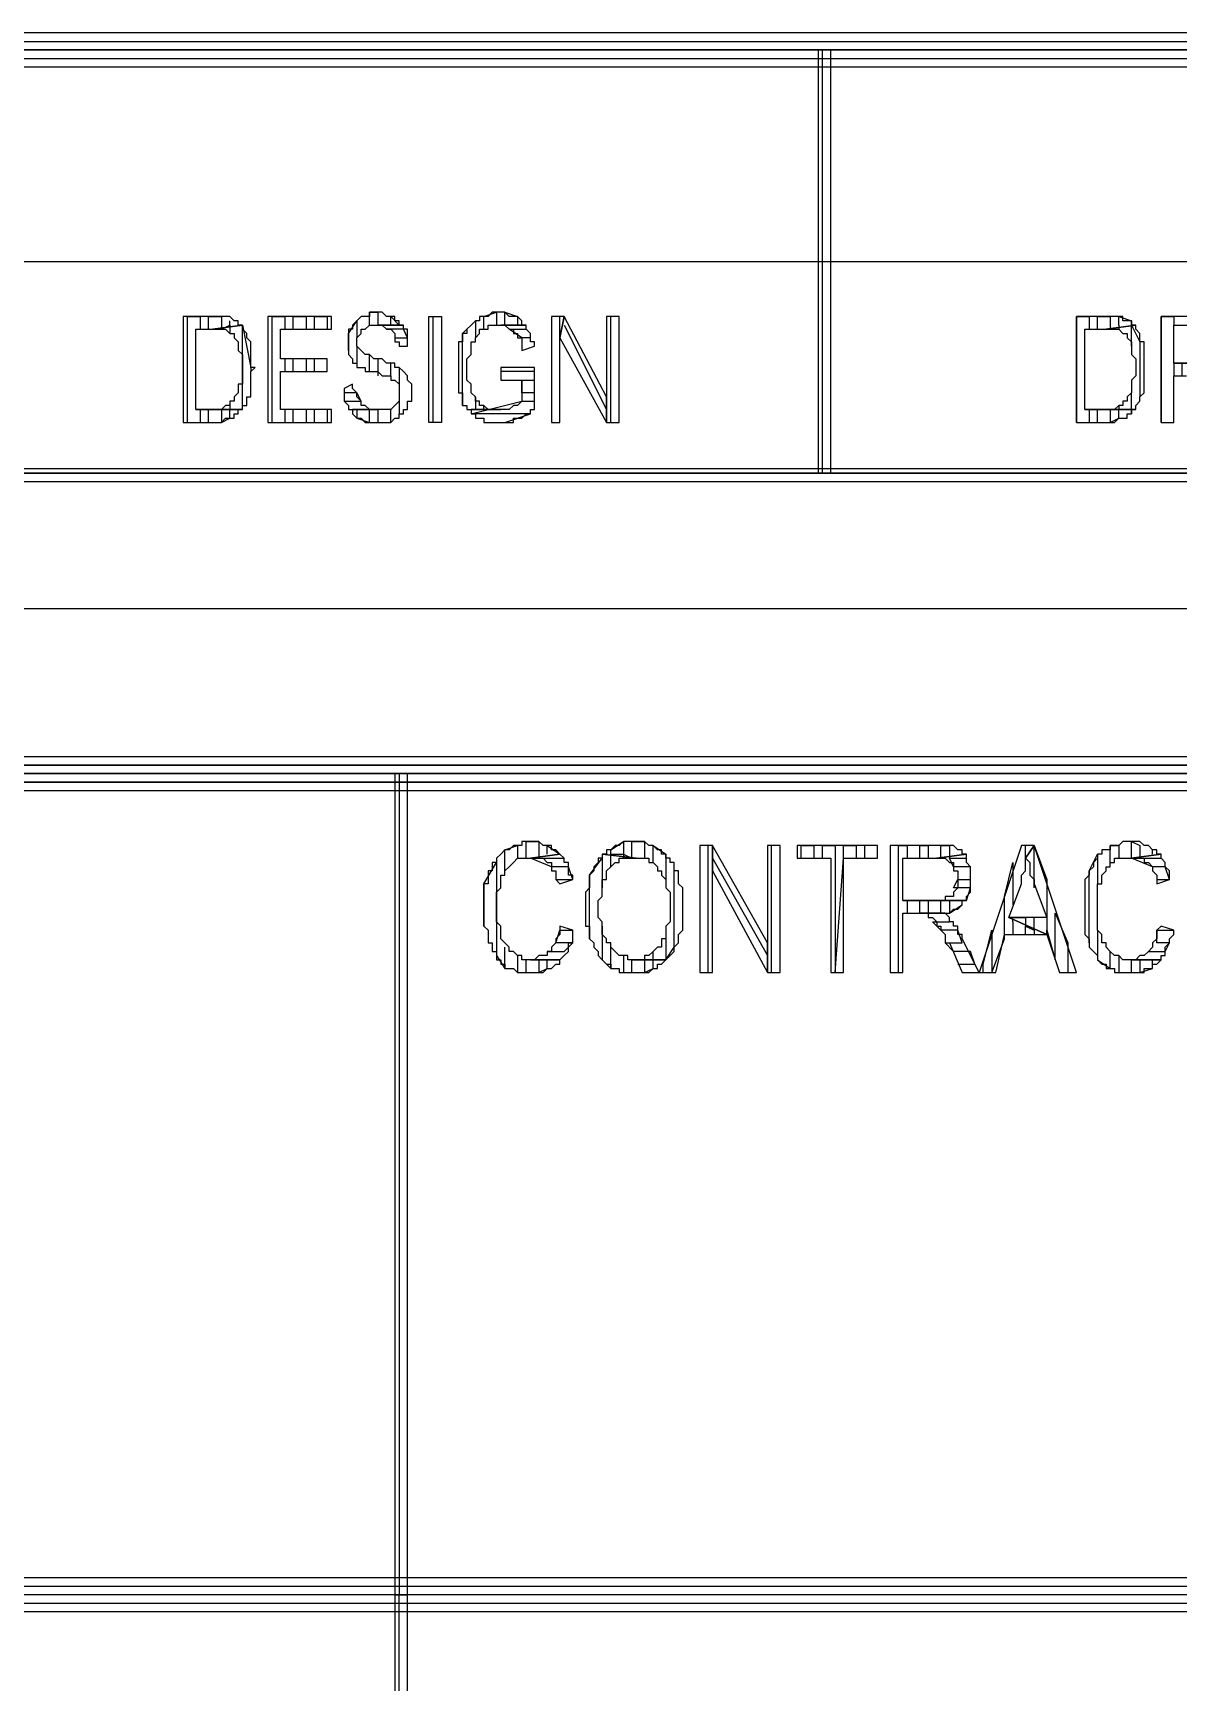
# Model space of a CAD drawing. Extents: x 0 to 594, y 0 to 420.
# Drawn here: x 485.35 to 512.4, y 43.54 to 82.5 of the extents above; entities that cross this region are included whole.
import ezdxf

# ---------------------------------------------------------------- set-up
doc = ezdxf.new("R2010")
doc.units = 0

msp = doc.modelspace()

# ---------------------------------------------------------------- linework, layer by layer
at = {"layer": 'GT_1', "flags": 128}
for points in [[(404, 82.5), (404, 81.7), (584, 81.7), (584, 82.5), (404, 82.5)], [(404, 81.9), (584, 81.9), (584, 82.1), (404, 82.1), (404, 82.3), (584, 82.3)], [(404, 82.1), (584, 82.1)], [(503.9, 72.1), (504.2, 72.1), (504.2, 82.1), (503.9, 82.1), (503.9, 72.1)], [(504, 72.1), (504, 82.1)], [(404, 77.1), (584, 77.1)], [(489.6, 75.8), (488.9, 75.8), (488.9, 73.3), (489.6, 73.3), (489.7, 73.3), (489.7, 73.3), (489.8, 73.3), (489.8, 73.3), (489.9, 73.4), (489.9, 73.4), (490, 73.4), (490, 73.4), (490.1, 73.4), (490.1, 73.5), (490.2, 73.5), (490.2, 73.5), (490.2, 73.6), (490.3, 73.6), (489.2, 73.6), (489.2, 75.5), (489.6, 75.5), (490.3, 75.6), (490.2, 75.6), (490.2, 75.7), (490.2, 75.7), (490.1, 75.7), (490.1, 75.7), (490, 75.8), (489.9, 75.8), (489.9, 75.8), (489.8, 75.8), (489.8, 75.8), (489.7, 75.8), (489.7, 75.8), (489.6, 75.8)], [(489, 73.3), (489, 75.8), (489.3, 75.8), (489.3, 75.5)], [(490.3, 75.6), (489.6, 75.5), (489.7, 75.5), (489.7, 75.5), (489.8, 75.5), (489.8, 75.5), (489.9, 75.5), (489.9, 75.5), (489.9, 75.5), (490, 75.4), (490, 75.4), (490.1, 75.4), (490.1, 75.3), (490.1, 75.3), (490.2, 75.2), (490.2, 75.1), (490.2, 75.1), (490.2, 75), (490.2, 75), (490.3, 74.9), (490.3, 74.8), (490.3, 74.8), (490.3, 74.7), (490.3, 74.6), (490.3, 74.5), (490.3, 74.4), (490.3, 74.4), (490.3, 74.3), (490.3, 74.2), (490.2, 74.2), (490.2, 74.1), (490.2, 74.1), (490.2, 74), (490.2, 74), (490.1, 73.9), (490.1, 73.8), (490.1, 73.8), (490, 73.8), (490, 73.7), (490, 73.7), (489.9, 73.7), (489.9, 73.7), (489.8, 73.6), (489.8, 73.6), (489.7, 73.6), (489.7, 73.6), (489.6, 73.6), (489.2, 73.6), (490.3, 73.6), (490.3, 73.7), (490.4, 73.7), (490.4, 73.8), (490.4, 73.8), (490.4, 73.9), (490.5, 73.9), (490.5, 74), (490.5, 74.1), (490.5, 74.1), (490.5, 74.2), (490.5, 74.2), (490.5, 74.3), (490.5, 74.4), (490.5, 74.4), (490.5, 74.5), (490.6, 74.6), (490.5, 74.6), (490.5, 74.7), (490.5, 74.8), (490.5, 74.9), (490.5, 74.9), (490.5, 75), (490.5, 75.1), (490.5, 75.1), (490.5, 75.2), (490.5, 75.2), (490.4, 75.3), (490.4, 75.4), (490.4, 75.4), (490.3, 75.5), (490.3, 75.5), (490.3, 75.6)], [(489.5, 75.5), (489.5, 75.8), (489.8, 75.8), (489.8, 75.5)], [(489.8, 75.5), (489.8, 75.5), (490, 75.6), (490, 75.4)], [(490, 75.6), (490, 75.7)], [(490, 73.8), (490, 73.6), (490.3, 73.6), (490.3, 75.6), (490.5, 74.6), (490.5, 74.5)], [(492.4, 75.8), (490.9, 75.8), (490.9, 73.3), (492.4, 73.3), (492.4, 73.6), (491.2, 73.6), (491.2, 74.5), (492.3, 74.5), (492.3, 74.8), (491.2, 74.8), (491.2, 75.5), (492.4, 75.5), (492.4, 75.8)], [(491, 73.3), (491, 75.8), (491.3, 75.8), (491.3, 75.5)], [(491.5, 75.5), (491.5, 75.8), (491.8, 75.8), (491.8, 75.5)], [(492, 75.5), (492, 75.8), (492.3, 75.8), (492.3, 75.5)], [(493.5, 75.9), (493.4, 75.9), (493.4, 75.9), (493.3, 75.9), (493.3, 75.8), (493.2, 75.8), (493.2, 75.8), (493.1, 75.8), (493.1, 75.8), (493, 75.7), (493, 75.7), (492.9, 75.6), (492.9, 75.6), (492.9, 75.5), (492.8, 75.5), (492.8, 75.4), (492.8, 75.4), (492.8, 75.3), (492.8, 75.2), (492.8, 75.2), (492.8, 75.1), (492.8, 75.1), (492.8, 75), (492.8, 74.9), (492.8, 74.9), (492.9, 74.8), (492.9, 74.8), (492.9, 74.7), (493, 74.7), (493, 74.6), (493.1, 74.6), (493.1, 74.6), (493.1, 74.6), (493.2, 74.6), (493.2, 74.5), (493.3, 74.5), (493.4, 74.5), (493.4, 74.5), (493.5, 74.5), (493.6, 74.4), (493.6, 74.4), (493.7, 74.4), (493.7, 74.4), (493.8, 74.4), (493.8, 74.4), (493.8, 74.3), (493.9, 74.3), (493.9, 74.3), (494, 74.2), (494, 74.2), (494, 74.1), (494, 74.1), (494, 74), (494, 74), (494, 73.9), (494, 73.9), (494, 73.8), (493.9, 73.7), (493.9, 73.7), (493.9, 73.7), (493.8, 73.6), (493.8, 73.6), (493.7, 73.6), (493.6, 73.6), (493.6, 73.6), (493.5, 73.6), (492.9, 73.6), (492.9, 73.5), (492.9, 73.5), (493, 73.4), (493, 73.4), (493.1, 73.4), (493.1, 73.4), (493.1, 73.4), (493.2, 73.3), (493.2, 73.3), (493.3, 73.3), (493.4, 73.3), (493.4, 73.3), (493.5, 73.3), (493.5, 73.3), (493.6, 73.3), (493.6, 73.3), (493.7, 73.3), (493.7, 73.3), (493.8, 73.3), (493.8, 73.3), (493.9, 73.4), (493.9, 73.4), (494, 73.4), (494, 73.5), (494.1, 73.5), (494.1, 73.6), (494.2, 73.6), (494.2, 73.7), (494.2, 73.7), (494.2, 73.8), (494.3, 73.8), (494.3, 73.9), (494.3, 74), (494.3, 74), (494.3, 74.1), (494.3, 74.1), (494.3, 74.2), (494.2, 74.3), (494.2, 74.3), (494.2, 74.4), (494.2, 74.4), (494.1, 74.5), (494.1, 74.5), (494, 74.6), (494, 74.6), (493.9, 74.6), (493.9, 74.7), (493.9, 74.7), (493.8, 74.7), (493.8, 74.7), (493.7, 74.7), (493.6, 74.8), (493.6, 74.8), (493.5, 74.8), (493.4, 74.8), (493.4, 74.8), (493.3, 74.9), (493.2, 74.9), (493.2, 74.9), (493.2, 74.9), (493.1, 75), (493.1, 75), (493.1, 75), (493, 75.1), (493, 75.1), (493, 75.2), (493, 75.2), (493, 75.3), (493.1, 75.4), (493.1, 75.4), (493.1, 75.5), (493.2, 75.5), (493.2, 75.5), (493.2, 75.5), (493.3, 75.6), (493.3, 75.6), (493.4, 75.6), (493.5, 75.6), (494.1, 75.6), (494, 75.6), (494, 75.7), (494, 75.7), (493.9, 75.7), (493.9, 75.8), (493.8, 75.8), (493.8, 75.8), (493.7, 75.8), (493.6, 75.9), (493.6, 75.9), (493.5, 75.9), (493.5, 75.9)], [(492.8, 75), (492.8, 75.4), (493, 75.7), (493, 75.3)], [(493.3, 75.6), (493.3, 75.9), (493.5, 75.9), (493.5, 75.6)], [(494.1, 75.6), (493.5, 75.6), (493.5, 75.6), (493.6, 75.6), (493.6, 75.6), (493.7, 75.5), (493.7, 75.5), (493.8, 75.5), (493.8, 75.5), (493.9, 75.4), (493.9, 75.4), (493.9, 75.3), (493.9, 75.2), (494, 75.2), (494, 75.1), (494.2, 75.1), (494.2, 75.1), (494.2, 75.2), (494.2, 75.3), (494.2, 75.3), (494.2, 75.4), (494.2, 75.5), (494.1, 75.5), (494.1, 75.5), (494.1, 75.6)], [(493.8, 75.6), (493.8, 75.8), (494, 75.6), (494, 75.6)], [(494.7, 73.3), (494.7, 75.8), (495, 75.8), (495, 73.3), (494.7, 73.3)], [(494.8, 73.3), (494.8, 75.8)], [(496.4, 75.9), (496.3, 75.9), (496.2, 75.9), (496.2, 75.9), (496.1, 75.8), (496.1, 75.8), (496, 75.8), (496, 75.8), (495.9, 75.8), (495.9, 75.7), (495.8, 75.7), (495.8, 75.7), (495.8, 75.7), (495.7, 75.6), (495.7, 75.6), (495.6, 75.5), (495.6, 75.5), (495.6, 75.4), (495.5, 75.4), (495.5, 75.3), (495.5, 75.2), (495.4, 75.2), (495.4, 75.1), (495.4, 75), (495.4, 75), (495.4, 74.9), (495.4, 74.8), (495.4, 74.8), (495.4, 74.7), (495.4, 74.6), (495.4, 74.6), (495.4, 74.5), (495.4, 74.4), (495.4, 74.4), (495.4, 74.3), (495.4, 74.2), (495.4, 74.1), (495.4, 74.1), (495.4, 74), (495.5, 74), (495.5, 73.9), (495.5, 73.9), (495.5, 73.8), (495.5, 73.7), (495.6, 73.7), (495.6, 73.6), (495.7, 73.6), (495.7, 73.6), (496.4, 73.6), (496.3, 73.6), (496.2, 73.6), (496.2, 73.6), (496.1, 73.6), (496.1, 73.6), (496, 73.7), (496, 73.7), (495.9, 73.7), (495.9, 73.8), (495.8, 73.8), (495.8, 73.9), (495.8, 73.9), (495.7, 74), (495.7, 74), (495.7, 74.1), (495.7, 74.2), (495.7, 74.2), (495.6, 74.3), (495.6, 74.4), (495.6, 74.4), (495.6, 74.5), (495.6, 74.6), (495.6, 74.6), (495.6, 74.7), (495.6, 74.8), (495.6, 74.8), (495.7, 74.9), (495.7, 75), (495.7, 75), (495.7, 75.1), (495.7, 75.1), (495.7, 75.2), (495.8, 75.2), (495.8, 75.3), (495.8, 75.3), (495.9, 75.4), (495.9, 75.4), (495.9, 75.5), (496, 75.5), (496, 75.5), (496.1, 75.5), (496.1, 75.6), (496.2, 75.6), (496.2, 75.6), (496.3, 75.6), (496.4, 75.6), (497, 75.6), (496.9, 75.6), (496.9, 75.7), (496.9, 75.7), (496.8, 75.8), (496.7, 75.8), (496.7, 75.8), (496.6, 75.8), (496.6, 75.8), (496.5, 75.9), (496.5, 75.9), (496.4, 75.9), (496.4, 75.9)], [(495.5, 73.7), (495.5, 75.4), (495.8, 75.7), (495.8, 75.3)], [(496, 75.5), (496, 75.8), (496.3, 75.9), (496.3, 75.6), (496.5, 75.6), (496.5, 75.9), (496.8, 75.8), (496.8, 75.6)], [(497, 75.6), (496.4, 75.6), (496.4, 75.6), (496.5, 75.6), (496.5, 75.6), (496.6, 75.5), (496.6, 75.5), (496.7, 75.5), (496.7, 75.4), (496.8, 75.4), (496.8, 75.3), (496.8, 75.3), (496.9, 75.3), (496.9, 75.2), (496.9, 75.1), (496.9, 75), (497.2, 75.1), (497.2, 75.2), (497.1, 75.2), (497.1, 75.3), (497.1, 75.4), (497.1, 75.4), (497, 75.5), (497, 75.5), (497, 75.6)], [(497.9, 75.8), (497.6, 75.8), (497.6, 73.3), (497.8, 73.3), (497.8, 75.3), (497.9, 75.8)], [(497.8, 73.3), (497.8, 75.8)], [(497.9, 75.8), (497.8, 75.3), (498.9, 73.3), (498.9, 73.9), (497.9, 75.8)], [(497.9, 75.6), (498.9, 73.6)], [(499.2, 75.8), (498.9, 75.8), (498.9, 73.9), (498.9, 73.3), (499.2, 73.3), (499.2, 75.8)], [(499, 73.3), (499, 75.8)], [(510, 73.3), (510, 75.8), (510.3, 75.8), (510.3, 75.5)], [(510.7, 75.8), (510, 75.8), (510, 73.3), (510.7, 73.3), (510.8, 73.3), (510.8, 73.3), (510.9, 73.3), (510.9, 73.3), (511, 73.4), (511, 73.4), (511.1, 73.4), (511.1, 73.4), (511.2, 73.4), (511.2, 73.5), (511.3, 73.5), (511.3, 73.5), (511.3, 73.6), (511.4, 73.6), (510.2, 73.6), (510.2, 75.5), (510.7, 75.5), (511.4, 75.6), (511.3, 75.6), (511.3, 75.7), (511.2, 75.7), (511.2, 75.7), (511.1, 75.7), (511.1, 75.8), (511, 75.8), (511, 75.8), (511, 75.8), (510.9, 75.8), (510.9, 75.8), (510.8, 75.8), (510.7, 75.8), (510.7, 75.8)], [(511.4, 75.6), (510.7, 75.5), (510.7, 75.5), (510.8, 75.5), (510.8, 75.5), (510.9, 75.5), (510.9, 75.5), (511, 75.5), (511, 75.5), (511, 75.5), (511.1, 75.4), (511.1, 75.4), (511.2, 75.4), (511.2, 75.3), (511.2, 75.3), (511.3, 75.2), (511.3, 75.1), (511.3, 75.1), (511.3, 75), (511.3, 75), (511.3, 74.9), (511.4, 74.8), (511.4, 74.8), (511.4, 74.7), (511.4, 74.6), (511.4, 74.5), (511.4, 74.4), (511.4, 74.4), (511.3, 74.3), (511.3, 74.2), (511.3, 74.2), (511.3, 74.1), (511.3, 74.1), (511.3, 74), (511.3, 74), (511.2, 73.9), (511.2, 73.8), (511.2, 73.8), (511.1, 73.8), (511.1, 73.7), (511, 73.7), (511, 73.7), (511, 73.7), (510.9, 73.6), (510.9, 73.6), (510.8, 73.6), (510.7, 73.6), (510.7, 73.6), (510.2, 73.6), (511.4, 73.6), (511.4, 73.7), (511.4, 73.7), (511.5, 73.8), (511.5, 73.8), (511.5, 73.9), (511.5, 73.9), (511.6, 74), (511.6, 74.1), (511.6, 74.1), (511.6, 74.2), (511.6, 74.2), (511.6, 74.3), (511.6, 74.4), (511.6, 74.4), (511.6, 74.5), (511.6, 74.6), (511.6, 74.6), (511.6, 74.7), (511.6, 74.8), (511.6, 74.9), (511.6, 74.9), (511.6, 75), (511.6, 75.1), (511.6, 75.1), (511.6, 75.2), (511.5, 75.2), (511.5, 75.3), (511.5, 75.4), (511.5, 75.4), (511.4, 75.5), (511.4, 75.5), (511.4, 75.6)], [(510.5, 75.5), (510.5, 75.8), (510.8, 75.8), (510.8, 75.5)], [(511, 75.6), (511, 75.8), (511.3, 75.7), (511.3, 75.6)], [(511, 75.6), (511, 75.5)], [(511.3, 75.1), (511.3, 75.6), (511.5, 75.2), (511.5, 73.9)], [(512, 73.3), (512, 75.8), (512.3, 75.8), (512.3, 75.6)], [(512.9, 75.8), (512, 75.8), (512, 73.3), (512.3, 73.3), (512.3, 74.4), (512.6, 74.4)], [(513.5, 74.7), (512.3, 74.7), (512.3, 75.6), (512.9, 75.6)], [(493.9, 75.3), (494.2, 75.3), (494.1, 75.5), (493.7, 75.5)], [(497.1, 75.3), (496.9, 75.3), (496.6, 75.5), (497, 75.5)], [(493, 75.1), (493, 74.6)], [(493.3, 74.5), (493.3, 74.9)], [(491.3, 74.8), (491.3, 74.5)], [(491.5, 74.5), (491.5, 74.8)], [(491.8, 74.8), (491.8, 74.5)], [(492, 74.5), (492, 74.8)], [(493.5, 74.8), (493.5, 74.4)], [(493.8, 74.4), (493.8, 74.7)], [(494, 74.6), (494, 73.5)], [(497.2, 74.6), (496.4, 74.6), (496.4, 74.3), (496.9, 74.3), (496.9, 73.8), (496.9, 73.8), (496.9, 73.8), (496.8, 73.7), (496.8, 73.7), (496.7, 73.7), (496.6, 73.6), (496.6, 73.6), (496.5, 73.6), (496.5, 73.6), (496.4, 73.6), (496.4, 73.6), (495.7, 73.6), (495.7, 73.5), (495.8, 73.5), (495.8, 73.4), (495.9, 73.4), (495.9, 73.4), (496, 73.4), (496, 73.3), (496.1, 73.3), (496.1, 73.3), (496.2, 73.3), (496.3, 73.3), (496.3, 73.3), (496.4, 73.3), (496.4, 73.3), (496.5, 73.3), (496.5, 73.3), (496.6, 73.3), (496.6, 73.3), (496.7, 73.3), (496.7, 73.4), (496.8, 73.4), (496.8, 73.4), (496.9, 73.4), (496.9, 73.4), (497, 73.5), (497, 73.5), (497.1, 73.5), (497.1, 73.6), (497.2, 73.6), (497.2, 73.7), (497.2, 74.6)], [(496.2, 73.3), (496.5, 73.3), (497.1, 73.5), (495.7, 73.5), (496.9, 73.8), (497.2, 73.8), (497.2, 74), (496.9, 74), (496.9, 74.3), (497.2, 74.3), (497.2, 74.5), (496.4, 74.5)], [(512.8, 74.7), (512.3, 74.7), (513.5, 74.7)], [(512.3, 74.7), (512.3, 74.4), (512.5, 74.4), (512.5, 74.7)], [(492.9, 74.2), (492.7, 74.1), (492.7, 74.1), (492.7, 74), (492.7, 73.9), (492.7, 73.9), (492.7, 73.8), (492.8, 73.7), (492.8, 73.7), (492.8, 73.6), (492.9, 73.6), (493.5, 73.6), (493.5, 73.6), (493.4, 73.6), (493.4, 73.6), (493.3, 73.6), (493.3, 73.6), (493.2, 73.7), (493.2, 73.7), (493.1, 73.7), (493.1, 73.8), (493.1, 73.8), (493, 73.9), (493, 73.9), (493, 73.9), (493, 74), (492.9, 74.1), (492.9, 74.2)], [(492.7, 73.8), (493.1, 73.8), (493, 74), (492.7, 74)], [(495.8, 73.9), (495.8, 73.6), (496, 73.6), (496, 73.7)], [(511, 73.7), (511, 73.6), (511.3, 73.6), (511.3, 74)], [(489.3, 73.6), (489.3, 73.3), (489.5, 73.3), (489.5, 73.6)], [(489.8, 73.6), (489.8, 73.6)], [(489.8, 73.6), (489.8, 73.3), (490, 73.4), (490, 73.6)], [(491.3, 73.6), (491.3, 73.3), (491.5, 73.3), (491.5, 73.6)], [(491.8, 73.6), (491.8, 73.3), (492, 73.3), (492, 73.6)], [(492.3, 73.6), (492.3, 73.3)], [(493, 73.6), (493, 73.4), (493.3, 73.3), (493.3, 73.6)], [(493.5, 73.6), (493.5, 73.3), (493.8, 73.3), (493.8, 73.6)], [(510.3, 73.6), (510.3, 73.3), (510.5, 73.3), (510.5, 73.6)], [(510.8, 73.6), (510.8, 73.6)], [(510.8, 73.6), (510.8, 73.3), (511, 73.4), (511, 73.6)], [(511.3, 73.6), (511.3, 73.5)], [(404, 72.2), (404, 71.9), (584, 71.9), (584, 72.2), (404, 72.2)], [(404, 72.1), (584, 72.1)], [(404, 72.1), (584, 72.1)], [(564, 72.1), (544, 72.1), (524, 72.1), (504, 72.1), (484, 72.1), (464, 72.1)], [(477.8, 68.9), (535.2, 68.9)], [(584, 64.6), (584, 65.4), (404, 65.4), (404, 64.6), (584, 64.6)], [(404, 65.4), (404, 64.6), (584, 64.6), (584, 65.4), (404, 65.4)], [(584, 65.2), (404, 65.2), (404, 65), (584, 65), (584, 64.8), (404, 64.8)], [(404, 64.8), (584, 64.8), (584, 65), (404, 65), (404, 65.2), (584, 65.2)], [(404, 65), (584, 65)], [(494.2, 65), (493.9, 65), (493.9, 45.6), (494.2, 45.6), (494.2, 65)], [(494, 65), (494, 45.6)], [(497.1, 63.4), (497.1, 63.4), (497.1, 63.4), (497, 63.4), (496.9, 63.4), (496.9, 63.3), (496.8, 63.3), (496.7, 63.3), (496.7, 63.3), (496.6, 63.2), (496.5, 63.2), (496.5, 63.2), (496.4, 63.1), (496.4, 63.1), (496.3, 63), (496.3, 62.9), (496.2, 62.9), (496.2, 62.8), (496.2, 62.7), (496.1, 62.7), (496.1, 62.6), (496.1, 62.5), (496.1, 62.4), (496, 62.4), (496, 62.3), (496, 62.2), (496, 62.1), (496, 62), (496, 61.9), (496, 61.9), (496, 61.8), (496, 61.7), (496, 61.6), (496, 61.5), (496, 61.4), (496, 61.4), (496.1, 61.3), (496.1, 61.2), (496.1, 61.1), (496.1, 61.1), (496.1, 61), (496.2, 61), (496.2, 60.9), (496.2, 60.8), (496.3, 60.8), (496.3, 60.7), (496.3, 60.6), (496.4, 60.6), (496.4, 60.5), (496.5, 60.5), (496.5, 60.4), (496.6, 60.4), (496.7, 60.4), (496.7, 60.4), (496.8, 60.3), (496.8, 60.3), (496.9, 60.3), (497, 60.3), (497, 60.3), (497.1, 60.3), (497.2, 60.3), (497.2, 60.3), (497.3, 60.3), (497.4, 60.3), (497.4, 60.3), (497.5, 60.4), (497.5, 60.4), (497.6, 60.4), (497.7, 60.5), (497.7, 60.5), (497.8, 60.5), (497.8, 60.6), (497.1, 60.6), (497.1, 60.6), (497, 60.6), (496.9, 60.6), (496.9, 60.7), (496.8, 60.7), (496.8, 60.7), (496.7, 60.8), (496.6, 60.8), (496.6, 60.8), (496.6, 60.9), (496.5, 61), (496.5, 61), (496.4, 61.1), (496.4, 61.2), (496.4, 61.2), (496.4, 61.3), (496.4, 61.3), (496.4, 61.4), (496.3, 61.5), (496.3, 61.6), (496.3, 61.7), (496.3, 61.8), (496.3, 61.9), (496.3, 61.9), (496.3, 62), (496.3, 62.1), (496.3, 62.2), (496.4, 62.3), (496.4, 62.4), (496.4, 62.4), (496.4, 62.5), (496.4, 62.6), (496.5, 62.6), (496.5, 62.7), (496.6, 62.8), (496.6, 62.8), (496.7, 62.9), (496.7, 62.9), (496.7, 62.9), (496.8, 63), (496.9, 63), (496.9, 63), (497, 63), (497.1, 63), (497.1, 63), (497.8, 63.1), (497.8, 63.1), (497.7, 63.2), (497.7, 63.2), (497.6, 63.2), (497.6, 63.3), (497.5, 63.3), (497.5, 63.3), (497.4, 63.3), (497.3, 63.4), (497.3, 63.4), (497.2, 63.4), (497.1, 63.4)], [(496.5, 62.7), (496.5, 63.2), (496.8, 63.3), (496.8, 63)], [(497, 63), (497, 63.4), (497.3, 63.4), (497.3, 63)], [(497.5, 63.1), (497.5, 63.3), (497.8, 63.1), (497.8, 63.1)], [(499.6, 63.4), (499.5, 63.4), (499.4, 63.4), (499.3, 63.4), (499.3, 63.4), (499.2, 63.3), (499.2, 63.3), (499.1, 63.3), (499, 63.2), (499, 63.2), (498.9, 63.2), (498.9, 63.1), (498.8, 63.1), (499.6, 63), (499.6, 63), (499.7, 63), (499.8, 63), (499.8, 63), (499.9, 63), (499.9, 62.9), (500, 62.9), (500, 62.9), (500.1, 62.8), (500.1, 62.7), (500.2, 62.7), (500.2, 62.6), (500.3, 62.5), (500.3, 62.5), (500.3, 62.4), (500.3, 62.3), (500.3, 62.3), (500.4, 62.2), (500.4, 62.1), (500.4, 62), (500.4, 61.9), (500.4, 61.8), (500.4, 61.8), (500.4, 61.7), (500.4, 61.6), (500.4, 61.5), (500.3, 61.4), (500.3, 61.3), (500.3, 61.3), (500.3, 61.2), (500.3, 61.1), (500.2, 61.1), (500.2, 61), (500.2, 60.9), (500.1, 60.9), (500.1, 60.9), (500, 60.8), (500, 60.8), (499.9, 60.7), (499.9, 60.7), (499.8, 60.7), (499.8, 60.6), (499.7, 60.6), (499.6, 60.6), (499.6, 60.6), (500.3, 60.6), (500.4, 60.7), (500.4, 60.7), (500.5, 60.8), (500.5, 60.9), (500.5, 60.9), (500.6, 61), (500.6, 61), (500.6, 61.1), (500.6, 61.2), (500.6, 61.2), (500.7, 61.3), (500.7, 61.4), (500.7, 61.5), (500.7, 61.6), (500.7, 61.7), (500.7, 61.7), (500.7, 61.8), (500.7, 61.9), (500.7, 62), (500.7, 62.1), (500.7, 62.2), (500.7, 62.3), (500.7, 62.3), (500.6, 62.4), (500.6, 62.5), (500.6, 62.6), (500.6, 62.6), (500.6, 62.7), (500.5, 62.7), (500.5, 62.8), (500.5, 62.9), (500.4, 62.9), (500.4, 63), (500.3, 63), (500.3, 63.1), (500.2, 63.1), (500.2, 63.2), (500.1, 63.2), (500.1, 63.2), (500, 63.3), (500, 63.3), (499.9, 63.3), (499.8, 63.4), (499.8, 63.4), (499.7, 63.4), (499.6, 63.4), (499.6, 63.4)], [(499, 63.1), (499, 63.2), (499.3, 63.4), (499.3, 63.1), (499.5, 63), (499.5, 63.4), (499.8, 63.4), (499.8, 63)], [(500, 62.9), (500, 63.3), (500.3, 63.1), (500.3, 62.5)], [(501.4, 63.3), (501.1, 63.3), (501.1, 60.3), (501.4, 60.3), (501.4, 62.7), (501.4, 63.3)], [(501.3, 60.3), (501.3, 63.3)], [(501.4, 63.3), (501.4, 62.7), (502.7, 60.3), (502.7, 61), (501.4, 63.3)], [(503, 63.3), (502.7, 63.3), (502.7, 61), (502.7, 60.3), (503, 60.3), (503, 63.3)], [(502.8, 60.3), (502.8, 63.3)], [(505.3, 63.3), (503.4, 63.3), (503.4, 63), (504.2, 63), (504.2, 60.3), (504.5, 60.3), (504.5, 63), (505.3, 63), (505.3, 63.3)], [(503.5, 63), (503.5, 63.3), (503.8, 63.3), (503.8, 63), (504, 63), (504, 63.3), (504.3, 63.3), (504.3, 60.3), (504.5, 63), (504.5, 63.3), (504.8, 63.3), (504.8, 63), (505, 63), (505, 63.3)], [(506.7, 63.3), (505.6, 63.3), (505.6, 60.3), (505.9, 60.3), (505.9, 61.7), (506.3, 61.7), (506.8, 61.7), (506.9, 61.7), (507, 61.7), (507, 61.7), (507.1, 61.8), (507.2, 61.8), (507.2, 61.8), (507.3, 61.9), (507.3, 61.9), (507.3, 62), (507.4, 62), (505.9, 62), (505.9, 63), (506.7, 63), (507.4, 63.1), (507.3, 63.1), (507.3, 63.2), (507.2, 63.2), (507.1, 63.3), (507.1, 63.3), (507, 63.3), (507, 63.3), (506.9, 63.3), (506.8, 63.3), (506.7, 63.3), (506.7, 63.3)], [(505.8, 60.3), (505.8, 63.3), (506, 63.3), (506, 63)], [(506.3, 63), (506.3, 63.3), (506.5, 63.3), (506.5, 63)], [(506.8, 63), (506.8, 63.3), (507, 63.3), (507, 63)], [(507.3, 63.1), (507.3, 63.2)], [(509, 63.3), (508.7, 63.3), (507.7, 60.3), (508.1, 60.3), (508.3, 61.2), (509.3, 61.2), (508.4, 61.6), (508.7, 62.4), (508.7, 62.5), (508.7, 62.5), (508.7, 62.6), (508.8, 62.7), (508.8, 62.8), (508.8, 62.9), (508.8, 62.9), (508.8, 63), (509, 63.3)], [(509, 63.3), (508.8, 63), (508.8, 63), (508.9, 62.9), (508.9, 62.8), (508.9, 62.7), (508.9, 62.7), (508.9, 62.6), (509, 62.5), (509, 62.4), (509.3, 61.6), (508.4, 61.6), (509.3, 61.2), (509.6, 60.3), (510, 60.3), (509, 63.3)], [(508.8, 62.8), (508.8, 63.3)], [(509, 62.3), (509, 63.3), (509.3, 62.5), (509.3, 61.3), (509.5, 60.6), (509.5, 61.7), (509.8, 61), (509.8, 60.3)], [(511.3, 63.4), (511.2, 63.4), (511.1, 63.4), (511.1, 63.4), (511, 63.3), (510.9, 63.3), (510.9, 63.3), (510.8, 63.3), (510.8, 63.2), (510.7, 63.2), (510.6, 63.2), (510.6, 63.1), (510.5, 63.1), (510.5, 63), (510.4, 62.9), (510.4, 62.9), (510.4, 62.8), (510.3, 62.7), (510.3, 62.7), (510.3, 62.6), (510.2, 62.5), (510.2, 62.4), (510.2, 62.4), (510.2, 62.3), (510.2, 62.2), (510.2, 62.1), (510.2, 62), (510.2, 61.9), (510.2, 61.9), (510.2, 61.8), (510.2, 61.7), (510.2, 61.6), (510.2, 61.5), (510.2, 61.4), (510.2, 61.4), (510.2, 61.3), (510.2, 61.2), (510.3, 61.1), (510.3, 61.1), (510.3, 61), (510.3, 61), (510.3, 60.9), (510.4, 60.8), (510.4, 60.8), (510.5, 60.7), (510.5, 60.6), (510.5, 60.6), (510.6, 60.5), (510.7, 60.5), (510.7, 60.4), (510.8, 60.4), (510.8, 60.4), (510.9, 60.4), (510.9, 60.3), (511, 60.3), (511.1, 60.3), (511.1, 60.3), (511.2, 60.3), (511.3, 60.3), (511.3, 60.3), (511.4, 60.3), (511.4, 60.3), (511.5, 60.3), (511.6, 60.3), (511.6, 60.4), (511.7, 60.4), (511.8, 60.4), (511.8, 60.5), (511.9, 60.5), (511.9, 60.5), (512, 60.6), (511.3, 60.6), (511.2, 60.6), (511.2, 60.6), (511.1, 60.6), (511, 60.7), (511, 60.7), (510.9, 60.7), (510.8, 60.8), (510.8, 60.8), (510.8, 60.8), (510.7, 60.9), (510.7, 61), (510.6, 61), (510.6, 61.1), (510.6, 61.2), (510.6, 61.2), (510.5, 61.3), (510.5, 61.3), (510.5, 61.4), (510.5, 61.5), (510.5, 61.6), (510.5, 61.7), (510.5, 61.8), (510.5, 61.9), (510.5, 61.9), (510.5, 62), (510.5, 62.1), (510.5, 62.2), (510.5, 62.3), (510.5, 62.4), (510.6, 62.4), (510.6, 62.5), (510.6, 62.6), (510.6, 62.6), (510.7, 62.7), (510.7, 62.8), (510.8, 62.8), (510.8, 62.9), (510.8, 62.9), (510.9, 62.9), (510.9, 63), (511, 63), (511.1, 63), (511.1, 63), (511.2, 63), (511.3, 63), (512, 63.1), (511.9, 63.1), (511.9, 63.2), (511.9, 63.2), (511.8, 63.2), (511.7, 63.3), (511.7, 63.3), (511.6, 63.3), (511.6, 63.3), (511.5, 63.4), (511.4, 63.4), (511.4, 63.4), (511.3, 63.4)], [(510.8, 62.9), (510.8, 63.3), (511, 63.3), (511, 63)], [(511.3, 63), (511.3, 63.4), (511.5, 63.3), (511.5, 63)], [(511.8, 63.1), (511.8, 63.2)], [(496, 61.4), (496, 62.4), (496.3, 62.9), (496.3, 60.7), (496.5, 60.4), (496.5, 60.9)], [(497.8, 63.1), (497.1, 63), (497.2, 63), (497.2, 63), (497.3, 63), (497.4, 63), (497.4, 63), (497.5, 62.9), (497.5, 62.9), (497.6, 62.9), (497.6, 62.8), (497.6, 62.7), (497.7, 62.7), (497.7, 62.6), (497.7, 62.5), (497.8, 62.4), (498.1, 62.5), (498.1, 62.6), (498, 62.6), (498, 62.7), (498, 62.8), (498, 62.9), (497.9, 62.9), (497.9, 63), (497.8, 63.1)], [(497.7, 62.5), (498.1, 62.5), (498, 62.8), (497.6, 62.8), (497.1, 63), (497.9, 63)], [(498.8, 63.1), (498.8, 63), (498.7, 63), (498.7, 62.9), (498.7, 62.9), (498.6, 62.8), (498.6, 62.8), (498.6, 62.7), (498.5, 62.6), (498.5, 62.6), (498.5, 62.5), (498.5, 62.4), (498.5, 62.3), (498.4, 62.2), (498.4, 62.2), (498.4, 62.1), (498.4, 62), (498.4, 61.9), (498.4, 61.8), (498.4, 61.8), (498.4, 61.7), (498.4, 61.6), (498.4, 61.5), (498.4, 61.4), (498.5, 61.4), (498.5, 61.3), (498.5, 61.2), (498.5, 61.1), (498.6, 61), (498.6, 61), (498.6, 60.9), (498.7, 60.8), (498.7, 60.8), (498.7, 60.7), (498.8, 60.6), (498.8, 60.6), (498.9, 60.5), (499, 60.5), (499, 60.5), (499, 60.4), (499.1, 60.4), (499.2, 60.4), (499.2, 60.3), (499.3, 60.3), (499.4, 60.3), (499.4, 60.3), (499.5, 60.3), (499.6, 60.3), (499.6, 60.3), (499.7, 60.3), (499.8, 60.3), (499.8, 60.3), (499.9, 60.3), (500, 60.4), (500, 60.4), (500.1, 60.4), (500.1, 60.5), (500.2, 60.5), (500.2, 60.5), (500.3, 60.6), (500.3, 60.6), (499.6, 60.6), (499.5, 60.6), (499.4, 60.6), (499.4, 60.7), (499.3, 60.7), (499.2, 60.7), (499.2, 60.7), (499.1, 60.8), (499.1, 60.8), (499, 60.9), (499, 60.9), (499, 61), (498.9, 61), (498.9, 61.1), (498.9, 61.1), (498.8, 61.2), (498.8, 61.3), (498.8, 61.4), (498.8, 61.4), (498.8, 61.5), (498.7, 61.6), (498.7, 61.7), (498.7, 61.8), (498.7, 61.9), (498.7, 62), (498.8, 62.1), (498.8, 62.2), (498.8, 62.2), (498.8, 62.3), (498.8, 62.4), (498.8, 62.5), (498.9, 62.5), (498.9, 62.6), (498.9, 62.7), (498.9, 62.7), (499, 62.8), (499, 62.8), (499.1, 62.9), (499.1, 62.9), (499.2, 62.9), (499.2, 63), (499.3, 63), (499.4, 63), (499.4, 63), (499.5, 63), (499.6, 63), (498.8, 63.1)], [(498.5, 61.1), (498.5, 62.6), (498.8, 63), (498.8, 62.3)], [(499, 62.8), (499, 63.1), (499.3, 63.1), (499.3, 63)], [(501.4, 63), (502.7, 60.7)], [(507.4, 63.1), (506.7, 63), (506.7, 63), (506.8, 63), (506.8, 63), (506.9, 63), (507, 62.9), (507, 62.9), (507.1, 62.9), (507.1, 62.8), (507.1, 62.7), (507.2, 62.7), (507.2, 62.6), (507.2, 62.5), (507.2, 62.5), (507.2, 62.4), (507.2, 62.3), (507.1, 62.2), (507.1, 62.2), (507.1, 62.1), (507, 62.1), (506.9, 62.1), (506.9, 62), (506.8, 62), (506.7, 62), (506.7, 62), (506.6, 62), (505.9, 62), (507.4, 62), (507.4, 62.1), (507.4, 62.1), (507.5, 62.2), (507.5, 62.3), (507.5, 62.3), (507.5, 62.4), (507.5, 62.5), (507.5, 62.6), (507.5, 62.7), (507.5, 62.7), (507.5, 62.8), (507.4, 62.9), (507.4, 63), (507.4, 63), (507.4, 63.1)], [(506.9, 62), (507.4, 62), (507.5, 62.3), (507.1, 62.3), (507.2, 62.5), (507.5, 62.5), (507.5, 62.8), (507.1, 62.8), (507, 63), (507.4, 63)], [(507.8, 60.3), (507.8, 60.5), (508, 61.3), (508, 60.3), (508.3, 61.1), (508.3, 62.1), (508.5, 62.9), (508.5, 61.9)], [(510.3, 61), (510.3, 62.7), (510.5, 63.1), (510.5, 62.4)], [(512, 63.1), (511.3, 63), (511.3, 63), (511.4, 63), (511.5, 63), (511.5, 63), (511.6, 63), (511.6, 62.9), (511.7, 62.9), (511.7, 62.9), (511.8, 62.8), (511.8, 62.7), (511.8, 62.7), (511.9, 62.6), (511.9, 62.5), (511.9, 62.4), (512.2, 62.5), (512.2, 62.6), (512.2, 62.6), (512.2, 62.7), (512.1, 62.8), (512.1, 62.9), (512.1, 62.9), (512, 63), (512, 63.1)], [(511.9, 62.5), (512.2, 62.5), (512.1, 62.8), (511.8, 62.8), (511.3, 63), (512, 63)], [(500.3, 61.2), (500.3, 60.6), (500.5, 60.9), (500.5, 62.7)], [(506, 62), (506, 61.7), (506.3, 61.7), (506.3, 62)], [(506.5, 62), (506.5, 61.7), (506.8, 61.7), (506.8, 62)], [(507, 62), (507, 61.7), (507.3, 61.9), (507.3, 62)], [(506.8, 61.7), (506.3, 61.7), (506.3, 61.7), (506.4, 61.7), (506.5, 61.7), (506.5, 61.6), (506.5, 61.6), (506.6, 61.6), (506.7, 61.5), (506.7, 61.4), (506.8, 61.4), (506.8, 61.3), (506.8, 61.3), (506.9, 61.2), (506.9, 61.1), (506.9, 61), (507, 61), (507.3, 60.3), (507.7, 60.3), (507.3, 61.1), (507.3, 61.2), (507.2, 61.2), (507.2, 61.3), (507.2, 61.4), (507.1, 61.4), (507.1, 61.5), (507, 61.5), (507, 61.6), (507, 61.6), (506.9, 61.7), (506.8, 61.7)], [(508.5, 61.5), (508.5, 61.6), (508.8, 61.6), (508.8, 61.4), (509, 61.3), (509, 61.6)], [(497.8, 61.4), (497.8, 61.3), (497.8, 61.2), (497.7, 61.1), (497.7, 61.1), (497.7, 61), (497.6, 60.9), (497.6, 60.9), (497.6, 60.8), (497.5, 60.8), (497.5, 60.7), (497.4, 60.7), (497.4, 60.7), (497.3, 60.7), (497.2, 60.6), (497.2, 60.6), (497.1, 60.6), (497.8, 60.6), (497.8, 60.6), (497.9, 60.7), (497.9, 60.7), (498, 60.8), (498, 60.9), (498, 61), (498.1, 61), (498.1, 61.1), (498.1, 61.2), (498.1, 61.3), (497.8, 61.4)], [(497.5, 60.8), (497.9, 60.8), (498.1, 61), (497.7, 61), (497.8, 61.3), (498.1, 61.3)], [(498.8, 61.4), (498.8, 60.6), (499, 60.4), (499, 60.9)], [(507.2, 60.5), (507.6, 60.5), (507.5, 60.8), (507.1, 60.8), (506.9, 61), (507.3, 61), (507.2, 61.3), (506.8, 61.3), (506.6, 61.5), (507, 61.5)], [(508.5, 61.5), (508.5, 61.2), (508.8, 61.2), (508.8, 61.4)], [(509, 61.3), (509, 61.2), (509.3, 61.2), (509.3, 61.3)], [(510.5, 61.3), (510.5, 60.6), (510.8, 60.4), (510.8, 60.8)], [(512, 61.4), (511.9, 61.3), (511.9, 61.2), (511.9, 61.1), (511.9, 61.1), (511.8, 61), (511.8, 60.9), (511.8, 60.9), (511.7, 60.8), (511.7, 60.8), (511.6, 60.7), (511.6, 60.7), (511.5, 60.7), (511.5, 60.7), (511.4, 60.6), (511.3, 60.6), (511.3, 60.6), (512, 60.6), (512, 60.6), (512, 60.7), (512.1, 60.7), (512.1, 60.8), (512.1, 60.9), (512.2, 61), (512.2, 61), (512.2, 61.1), (512.3, 61.2), (512.3, 61.3), (512, 61.4)], [(511.7, 60.8), (512.1, 60.8), (512.2, 61), (511.9, 61), (511.9, 61.3), (512.3, 61.3)], [(499.8, 60.7), (499.8, 60.6), (500, 60.6), (500, 60.8)], [(496.8, 60.7), (496.8, 60.3), (497, 60.3), (497, 60.6)], [(497.3, 60.6), (497.3, 60.3), (497.5, 60.4), (497.5, 60.6)], [(499.3, 60.7), (499.3, 60.3), (499.5, 60.3), (499.5, 60.6), (499.8, 60.6), (499.8, 60.3), (500, 60.4), (500, 60.6), (500.3, 60.6), (500.3, 60.6)], [(511, 60.7), (511, 60.3), (511.3, 60.3), (511.3, 60.6)], [(511.5, 60.6), (511.5, 60.3), (511.8, 60.4), (511.8, 60.6)], [(584, 45.2), (584, 46), (404, 46), (404, 45.2), (584, 45.2)], [(404, 45.4), (584, 45.4), (584, 45.6), (404, 45.6), (404, 45.8), (584, 45.8)], [(493.9, 10), (494.2, 10), (494.2, 45.6), (493.9, 45.6), (493.9, 10)], [(494, 10), (494, 45.6)]]:
    msp.add_lwpolyline(points, dxfattribs=at)

doc.saveas('drawing.dxf')
